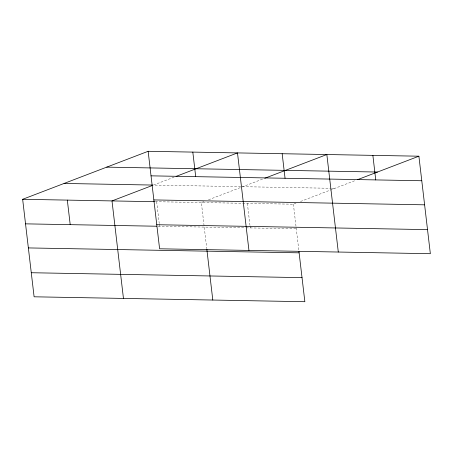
<?xml version="1.0" encoding="UTF-8"?>
<svg xmlns="http://www.w3.org/2000/svg" width="453" height="453" viewBox="0 0 453 453"><rect width="100%" height="100%" fill="white"/><g stroke="black" fill="none" stroke-linecap="round" stroke-linejoin="round"><path stroke-width="0.34" stroke-dasharray="2.27 1.7" d="M174.099 177.163L153.408 185.073L331.33 188.301M203.935 201.545L201.347 202.536L206.738 248.408M208.465 199.813L262.802 179.031M155.277 201.704L293.402 204.207L295.99 203.216M300.52 201.483L354.858 180.696M332.026 188.312L334.818 188.363M158.159 226.251L245.379 227.836M246.075 227.848L296.29 228.754M293.402 204.207L298.793 250.079M247.378 203.374L249.931 225.118M250.011 225.821L250.26 227.921M156.676 201.727L159.23 223.471M159.309 224.173L159.558 226.279"/><path stroke-width="0.68" d="M298.952 251.455L304.858 301.709L34.105 296.8L22.65 199.297L148.142 151.291L418.895 156.2L430.35 253.703L159.598 248.793L148.142 151.291M152.117 185.571L111.999 200.917L123.454 298.419M176.036 176.421L237.491 152.91L248.946 250.413M264.739 178.284L326.84 154.53L338.295 252.032M357.445 179.705L418.895 156.2M106.732 167.134L377.485 172.044M151.025 175.843L421.783 180.747M64.06 183.454L152.712 185.062M153.856 199.915L424.608 204.824M22.65 199.297L154.581 201.693M156.766 224.722L427.524 229.626M25.532 223.85L156.766 226.228M28.363 247.921L299.116 252.831M31.274 272.729L302.032 277.632M372.87 155.362L375.752 179.915M282.168 153.72L285.05 178.272M206.817 249.099L212.802 300.039M192.819 152.1L195.702 176.653M67.327 200.107L70.209 224.66"/></g></svg>
